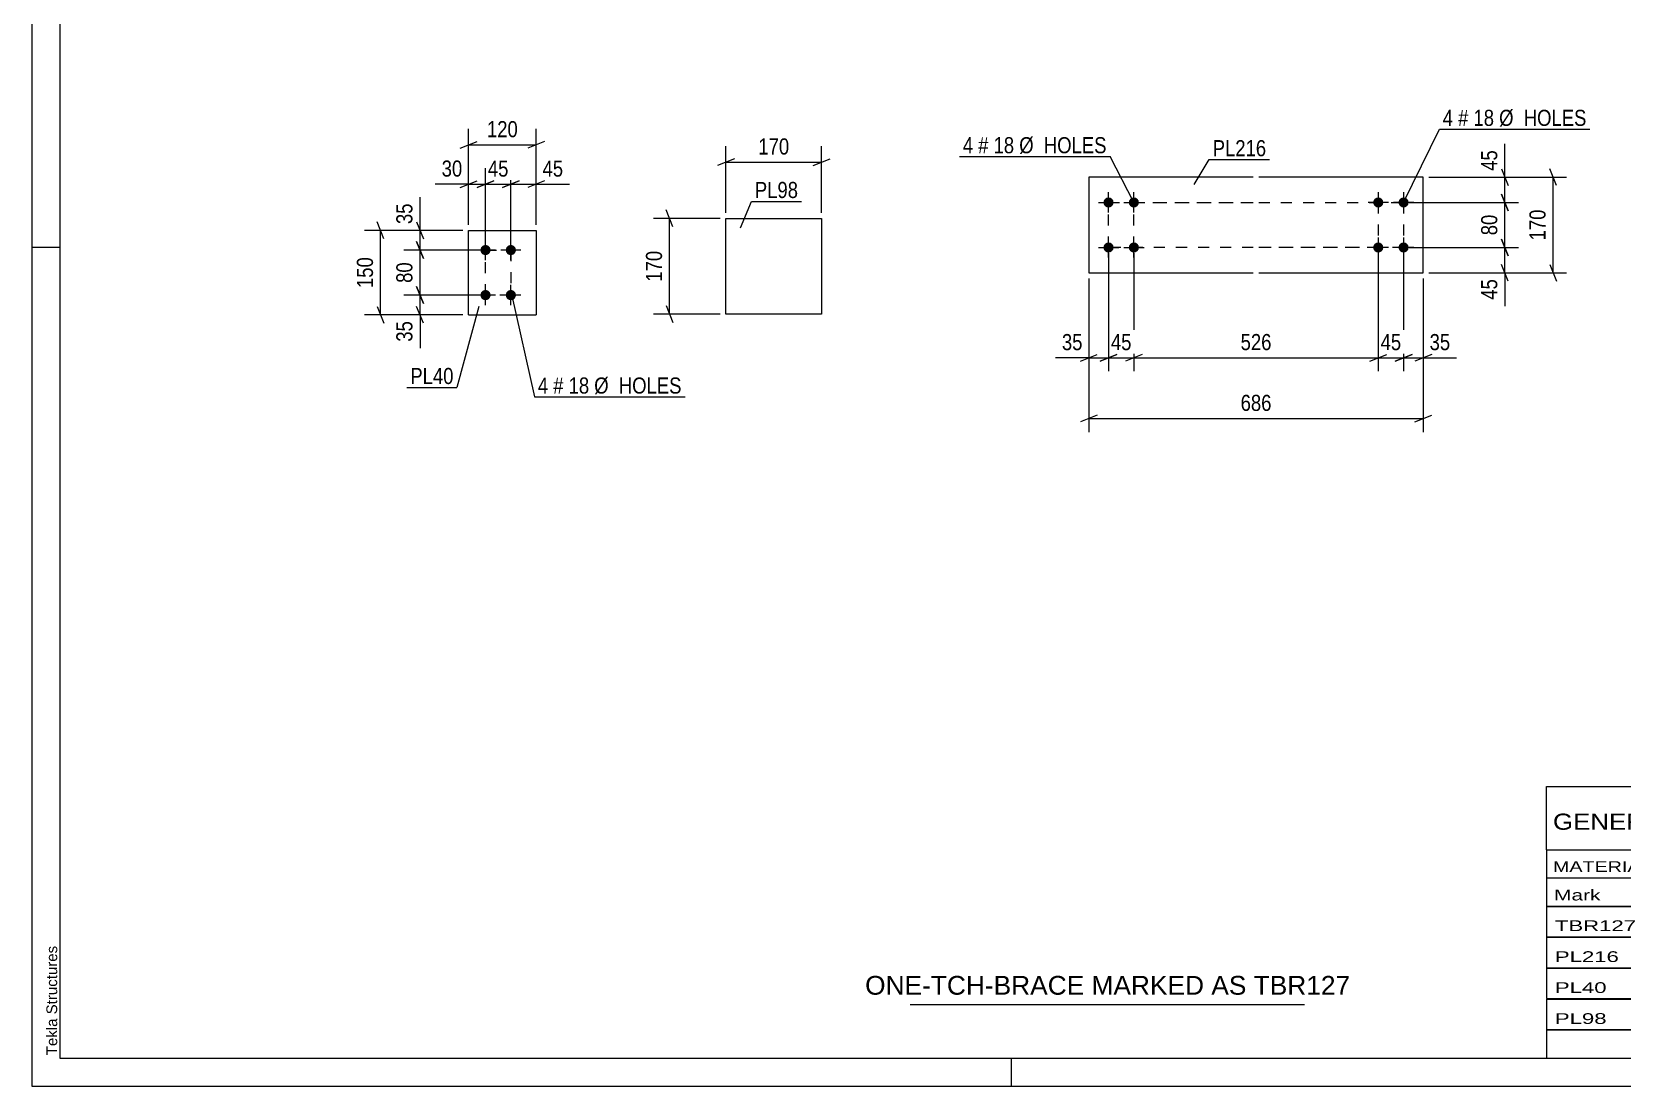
# Model space of a CAD drawing. Header units: millimetres. Extents: x 0 to 594, y 0 to 420.
# Drawn here: x 0 to 282.6, y 0 to 187.3 of the extents above; entities that cross this region are included whole.
import ezdxf

# ---------------------------------------------------------------- set-up
doc = ezdxf.new("R2010")
doc.units = ezdxf.units.MM
doc.linetypes.add('DXK_LINE_DOT2', pattern=[3.9198, 1.9599, -1.9599])
doc.styles.add('Arial', font='ARIAL.TTF', dxfattribs={"height": 0.2})
doc.styles.add('Arial Narrow', font='ARIALN.TTF', dxfattribs={"height": 0.2})

# ---------------------------------------------------------------- blocks, each defined once
blk = doc.blocks.new('Unknown-580871547-1129')
at = {"color": 5, "linetype": 'Continuous'}
for p, q in [((0, 420), (0, 0)), ((5, 415), (5, 5)), ((5, 149), (0, 149)), ((5, 5), (589, 5)), ((174, 0), (174, 5)), ((0, 0), (594, 0))]:
    blk.add_line(p, q, dxfattribs=at)
at = {"color": 174, "linetype": 'Continuous', "style": 'Arial'}
blk.add_text('Tekla Structures', height=1.9102, rotation=90, dxfattribs=at).set_placement((4.5, 5.5))
blk = doc.blocks.new('Part-580871547-2165 - 2159')
at = {"color": 2, "linetype": 'Continuous'}
for p, q in [((77.57, 137.05), (77.57, 152.05)), ((77.57, 152.05), (89.57, 152.05)), ((89.57, 152.05), (89.57, 137.05)), ((77.57, 137.05), (77.57, 137.05)), ((77.57, 137.05), (89.57, 137.05)), ((89.57, 137.05), (89.57, 137.05))]:
    blk.add_line(p, q, dxfattribs=at)
at = {"color": 7, "linetype": 'DXK_LINE_DOT2'}
for p, q in [((77.57, 152.05), (89.57, 152.05)), ((77.57, 137.05), (89.57, 137.05))]:
    blk.add_line(p, q, dxfattribs=at)
blk = doc.blocks.new('Bolt-580871547-2198 - 2159')
at = {"linetype": 'Continuous'}
for points in [[(80.57, 149.45), (80.76, 149.43), (80.94, 149.37), (81.1, 149.28), (81.24, 149.15), (81.35, 149), (81.43, 148.83), (81.47, 148.64), (81.47, 148.45), (81.43, 148.27), (81.35, 148.1), (81.24, 147.95), (81.1, 147.82), (80.94, 147.73), (80.76, 147.67), (80.57, 147.65), (80.38, 147.67), (80.21, 147.73), (80.04, 147.82), (79.9, 147.95), (79.79, 148.1), (79.72, 148.27), (79.68, 148.45), (79.68, 148.64), (79.72, 148.83), (79.79, 149), (79.9, 149.15), (80.04, 149.28), (80.21, 149.37), (80.38, 149.43)], [(85.07, 149.45), (85.26, 149.43), (85.44, 149.37), (85.6, 149.28), (85.74, 149.15), (85.85, 149), (85.93, 148.83), (85.97, 148.64), (85.97, 148.45), (85.93, 148.27), (85.85, 148.1), (85.74, 147.95), (85.6, 147.82), (85.44, 147.73), (85.26, 147.67), (85.07, 147.65), (84.88, 147.67), (84.71, 147.73), (84.54, 147.82), (84.4, 147.95), (84.29, 148.1), (84.22, 148.27), (84.18, 148.45), (84.18, 148.64), (84.22, 148.83), (84.29, 149), (84.4, 149.15), (84.54, 149.28), (84.71, 149.37), (84.88, 149.43)], [(80.57, 141.45), (80.76, 141.43), (80.94, 141.37), (81.1, 141.28), (81.24, 141.15), (81.35, 141), (81.43, 140.83), (81.47, 140.64), (81.47, 140.45), (81.43, 140.27), (81.35, 140.1), (81.24, 139.95), (81.1, 139.82), (80.94, 139.73), (80.76, 139.67), (80.57, 139.65), (80.38, 139.67), (80.21, 139.73), (80.04, 139.82), (79.9, 139.95), (79.79, 140.1), (79.72, 140.27), (79.68, 140.45), (79.68, 140.64), (79.72, 140.83), (79.79, 141), (79.9, 141.15), (80.04, 141.28), (80.21, 141.37), (80.38, 141.43)], [(85.07, 141.45), (85.26, 141.43), (85.44, 141.37), (85.6, 141.28), (85.74, 141.15), (85.85, 141), (85.93, 140.83), (85.97, 140.64), (85.97, 140.45), (85.93, 140.27), (85.85, 140.1), (85.74, 139.95), (85.6, 139.82), (85.44, 139.73), (85.26, 139.67), (85.07, 139.65), (84.88, 139.67), (84.71, 139.73), (84.54, 139.82), (84.4, 139.95), (84.29, 140.1), (84.22, 140.27), (84.18, 140.45), (84.18, 140.64), (84.22, 140.83), (84.29, 141), (84.4, 141.15), (84.54, 141.28), (84.71, 141.37), (84.88, 141.43)]]:
    blk.add_hatch(color=1, dxfattribs=at).paths.add_polyline_path(points)
at = {"color": 1, "linetype": 'Continuous'}
for p, q in [((80.57, 146.75), (80.57, 150.35)), ((85.07, 146.75), (85.07, 150.35)), ((82.37, 148.55), (78.77, 148.55)), ((86.87, 148.55), (83.27, 148.55)), ((80.57, 138.75), (80.57, 142.35)), ((85.07, 138.75), (85.07, 142.35)), ((82.37, 140.55), (78.77, 140.55)), ((86.87, 140.55), (83.27, 140.55))]:
    blk.add_line(p, q, dxfattribs=at)
blk = doc.blocks.new('Part-580871547-3523 - 3522')
at = {"color": 2, "linetype": 'Continuous'}
for p, q in [((216.92, 161.51), (187.72, 161.51)), ((187.72, 161.51), (187.72, 144.51)), ((247.12, 161.51), (217.92, 161.51)), ((247.12, 144.51), (247.12, 161.51)), ((187.72, 144.51), (216.92, 144.51)), ((217.92, 144.51), (247.12, 144.51))]:
    blk.add_line(p, q, dxfattribs=at)
blk = doc.blocks.new('Bolt-580871547-3524 - 3522')
at = {"linetype": 'Continuous'}
for points in [[(239.12, 156.11, -1), (239.12, 157.91, -1)], [(243.62, 156.11, -1), (243.62, 157.91, -1)], [(239.12, 148.11, -1), (239.12, 149.91, -1)], [(243.62, 148.11, -1), (243.62, 149.91, -1)]]:
    blk.add_hatch(color=1, dxfattribs=at).paths.add_polyline_path(points)
at = {"color": 1, "linetype": 'Continuous'}
for p, q in [((239.12, 158.81), (239.12, 155.21)), ((243.62, 158.81), (243.62, 155.21)), ((240.92, 157.01), (237.32, 157.01)), ((245.42, 157.01), (241.82, 157.01)), ((239.12, 150.81), (239.12, 147.21)), ((243.62, 150.81), (243.62, 147.21)), ((240.92, 149.01), (237.32, 149.01)), ((245.42, 149.01), (241.82, 149.01))]:
    blk.add_line(p, q, dxfattribs=at)
blk = doc.blocks.new('Bolt-580871547-3525 - 3522')
at = {"linetype": 'Continuous'}
for points in [[(191.22, 157.91, -1), (191.22, 156.11, -1)], [(195.72, 157.91, -1), (195.72, 156.11, -1)], [(191.22, 149.91, -1), (191.22, 148.11, -1)], [(195.72, 149.91, -1), (195.72, 148.11, -1)]]:
    blk.add_hatch(color=1, dxfattribs=at).paths.add_polyline_path(points)
at = {"color": 1, "linetype": 'Continuous'}
for p, q in [((191.22, 155.21), (191.22, 158.81)), ((195.72, 155.21), (195.72, 158.81)), ((189.42, 157.01), (193.02, 157.01)), ((193.92, 157.01), (197.52, 157.01)), ((191.22, 147.21), (191.22, 150.81)), ((195.72, 147.21), (195.72, 150.81)), ((189.42, 149.01), (193.02, 149.01)), ((193.92, 149.01), (197.52, 149.01))]:
    blk.add_line(p, q, dxfattribs=at)
blk = doc.blocks.new('Part-580871547-2402 - 2396')
at = {"color": 2, "linetype": 'Continuous'}
for p, q in [((123.27, 154.18), (140.27, 154.18)), ((123.27, 137.18), (123.27, 154.18)), ((140.27, 154.18), (140.27, 137.18)), ((140.27, 137.18), (123.27, 137.18))]:
    blk.add_line(p, q, dxfattribs=at)
blk = doc.blocks.new('Rectangle-580871547-2382 - 2159')
at = {"color": 1, "linetype": 'DXK_LINE_DOT2'}
blk.add_lwpolyline([(80.57, 148.55), (85.07, 148.55), (85.07, 140.55), (80.57, 140.55), (80.57, 148.55)], close=True, dxfattribs=at)
blk = doc.blocks.new('Rectangle-580871547-3701 - 3522')
at = {"color": 1, "linetype": 'DXK_LINE_DOT2'}
for p, q in [((191.22, 157.01), (216.92, 157.01)), ((191.22, 149.01), (191.22, 157.01)), ((217.92, 157.01), (243.62, 157.01)), ((243.62, 157.01), (243.62, 149.01)), ((216.92, 149.01), (191.22, 149.01)), ((243.62, 149.01), (217.92, 149.01))]:
    blk.add_line(p, q, dxfattribs=at)
blk = doc.blocks.new('Rectangle-580871547-3711 - 3522')
at = {"color": 1, "linetype": 'DXK_LINE_DOT2'}
for p, q in [((195.72, 157.01), (216.92, 157.01)), ((195.72, 149.01), (195.72, 157.01)), ((217.92, 157.01), (239.12, 157.01)), ((239.12, 157.01), (239.12, 149.01)), ((216.92, 149.01), (195.72, 149.01)), ((239.12, 149.01), (217.92, 149.01))]:
    blk.add_line(p, q, dxfattribs=at)
blk = doc.blocks.new('StraightDimension-580871547-2275 - 2159')
at = {"color": 7, "linetype": 'Continuous'}
for p, q in [((68.34, 153.55), (69.54, 150.55)), ((76.57, 152.05), (66.09, 152.05)), ((69.54, 147.05), (68.34, 150.05)), ((68.94, 148.55), (68.94, 152.05)), ((79.57, 148.55), (66.09, 148.55))]:
    blk.add_line(p, q, dxfattribs=at)
at = {"color": 0}
blk.add_wipeout([(68.19, 157.43), (63.99, 157.43), (63.99, 152.57), (68.19, 152.57)], dxfattribs=at)
at = {"color": 7, "linetype": 'Continuous'}
blk.add_line((68.94, 152.05), (68.94, 157.95), dxfattribs=at)
blk.add_line((68.94, 152.05), (68.94, 157.95), dxfattribs=at)
at = {"color": 3, "style": 'Arial Narrow'}
blk.add_text('35', height=2.863, rotation=90.0002, dxfattribs=at).set_placement((67.59, 153.17))
blk = doc.blocks.new('StraightDimension-580871547-2298 - 2159')
at = {"color": 7, "linetype": 'Continuous'}
for p, q in [((68.34, 142.05), (69.54, 139.05)), ((79.57, 140.55), (66.09, 140.55)), ((69.54, 135.55), (68.34, 138.55)), ((68.94, 137.05), (68.94, 140.55)), ((76.57, 137.05), (66.09, 137.05))]:
    blk.add_line(p, q, dxfattribs=at)
at = {"color": 0}
blk.add_wipeout([(68.19, 136.52), (63.99, 136.52), (63.99, 131.67), (68.19, 131.67)], dxfattribs=at)
at = {"color": 7, "linetype": 'Continuous'}
blk.add_line((68.94, 137.05), (68.94, 131.14), dxfattribs=at)
blk.add_line((68.94, 137.05), (68.94, 131.14), dxfattribs=at)
at = {"color": 3, "style": 'Arial Narrow'}
blk.add_text('35', height=2.863, rotation=90.0002, dxfattribs=at).set_placement((67.59, 132.27))
blk = doc.blocks.new('StraightDimension-580871547-2329 - 2159')
at = {"color": 7, "linetype": 'Continuous'}
for p, q in [((85.07, 149.55), (85.07, 163.1)), ((89.57, 153.05), (89.57, 163.1)), ((83.57, 159.65), (86.57, 160.85)), ((85.07, 160.25), (89.57, 160.25)), ((91.07, 160.85), (88.07, 159.65))]:
    blk.add_line(p, q, dxfattribs=at)
at = {"color": 0}
blk.add_wipeout([(94.95, 161), (94.95, 165.2), (90.1, 165.2), (90.1, 161)], dxfattribs=at)
at = {"color": 7, "linetype": 'Continuous'}
blk.add_line((89.57, 160.25), (95.48, 160.25), dxfattribs=at)
blk.add_line((89.57, 160.25), (95.48, 160.25), dxfattribs=at)
at = {"color": 3, "style": 'Arial Narrow'}
blk.add_text('45', height=2.863, dxfattribs=at).set_placement((90.7, 161.6))
blk = doc.blocks.new('StraightDimension-580871547-2288 - 2159')
at = {"color": 7, "linetype": 'Continuous'}
for p, q in [((68.34, 150.05), (69.54, 147.05)), ((79.57, 148.55), (66.09, 148.55)), ((68.94, 140.55), (68.94, 148.55)), ((69.54, 139.05), (68.34, 142.05)), ((79.57, 140.55), (66.09, 140.55))]:
    blk.add_line(p, q, dxfattribs=at)
at = {"color": 0}
blk.add_wipeout([(68.19, 146.98), (63.99, 146.98), (63.99, 142.12), (68.19, 142.12)], dxfattribs=at)
at = {"color": 3, "style": 'Arial Narrow'}
blk.add_text('80', height=2.863, rotation=90.0002, dxfattribs=at).set_placement((67.59, 142.72))
blk = doc.blocks.new('StraightDimension-580871547-2312 - 2159')
at = {"color": 7, "linetype": 'Continuous'}
for p, q in [((62.54, 150.55), (61.34, 153.55)), ((76.57, 152.05), (59.09, 152.05)), ((61.94, 137.05), (61.94, 152.05)), ((61.34, 138.55), (62.54, 135.55)), ((76.57, 137.05), (59.09, 137.05))]:
    blk.add_line(p, q, dxfattribs=at)
at = {"color": 0}
blk.add_wipeout([(61.19, 147.89), (56.99, 147.89), (56.99, 141.21), (61.19, 141.21)], dxfattribs=at)
at = {"color": 3, "style": 'Arial Narrow'}
blk.add_text('150', height=2.863, rotation=90.0002, dxfattribs=at).set_placement((60.59, 141.81))
blk = doc.blocks.new('StraightDimension-580871547-2342 - 2159')
at = {"color": 7, "linetype": 'Continuous'}
for p, q in [((80.57, 149.55), (80.57, 163.1)), ((85.07, 149.55), (85.07, 163.1)), ((79.07, 159.65), (82.07, 160.85)), ((80.57, 160.25), (85.07, 160.25)), ((86.57, 160.85), (83.57, 159.65))]:
    blk.add_line(p, q, dxfattribs=at)
at = {"color": 0}
blk.add_wipeout([(85.25, 161), (85.25, 165.2), (80.39, 165.2), (80.39, 161)], dxfattribs=at)
at = {"color": 3, "style": 'Arial Narrow'}
blk.add_text('45', height=2.863, dxfattribs=at).set_placement((80.99, 161.6))
blk = doc.blocks.new('StraightDimension-580871547-2352 - 2159')
at = {"color": 7, "linetype": 'Continuous'}
for p, q in [((77.57, 153.05), (77.57, 163.1)), ((80.57, 149.55), (80.57, 163.1)), ((76.07, 159.65), (79.07, 160.85)), ((77.57, 160.25), (80.57, 160.25)), ((82.07, 160.85), (79.07, 159.65))]:
    blk.add_line(p, q, dxfattribs=at)
at = {"color": 0}
blk.add_wipeout([(77.05, 161), (77.05, 165.2), (72.19, 165.2), (72.19, 161)], dxfattribs=at)
at = {"color": 7, "linetype": 'Continuous'}
blk.add_line((77.57, 160.25), (71.66, 160.25), dxfattribs=at)
blk.add_line((77.57, 160.25), (71.66, 160.25), dxfattribs=at)
at = {"color": 3, "style": 'Arial Narrow'}
blk.add_text('30', height=2.863, dxfattribs=at).set_placement((72.79, 161.6))
blk = doc.blocks.new('StraightDimension-580871547-2366 - 2159')
at = {"color": 7, "linetype": 'Continuous'}
for p, q in [((77.57, 153.05), (77.57, 170.1)), ((89.57, 153.05), (89.57, 170.1)), ((76.07, 166.65), (79.07, 167.85)), ((77.57, 167.25), (89.57, 167.25)), ((91.07, 167.85), (88.07, 166.65))]:
    blk.add_line(p, q, dxfattribs=at)
at = {"color": 0}
blk.add_wipeout([(86.91, 168), (86.91, 172.2), (80.23, 172.2), (80.23, 168)], dxfattribs=at)
at = {"color": 3, "style": 'Arial Narrow'}
blk.add_text('120', height=2.863, dxfattribs=at).set_placement((80.83, 168.6))
blk = doc.blocks.new('StraightDimension-580871547-3530 - 3522')
at = {"color": 7, "linetype": 'Continuous'}
for p, q in [((243.62, 148.01), (243.62, 127.02)), ((247.12, 143.51), (247.12, 127.02)), ((242.12, 128.82), (245.12, 130.02)), ((248.62, 130.02), (245.62, 128.82)), ((243.62, 129.42), (247.12, 129.42))]:
    blk.add_line(p, q, dxfattribs=at)
at = {"color": 0}
blk.add_wipeout([(252.5, 130.17), (252.5, 134.37), (247.64, 134.37), (247.64, 130.17)], dxfattribs=at)
at = {"color": 7, "linetype": 'Continuous'}
blk.add_line((247.12, 129.42), (253.03, 129.42), dxfattribs=at)
blk.add_line((247.12, 129.42), (253.03, 129.42), dxfattribs=at)
at = {"color": 3, "style": 'Arial Narrow'}
blk.add_text('35', height=2.863, dxfattribs=at).set_placement((248.24, 130.77))
blk = doc.blocks.new('StraightDimension-580871547-3531 - 3522')
at = {"color": 7, "linetype": 'Continuous'}
for p, q in [((239.12, 148.01), (239.12, 127.02)), ((243.62, 148.01), (243.62, 127.02)), ((237.62, 128.82), (240.62, 130.02)), ((245.12, 130.02), (242.12, 128.82)), ((239.12, 129.42), (243.62, 129.42))]:
    blk.add_line(p, q, dxfattribs=at)
at = {"color": 0}
blk.add_wipeout([(243.8, 130.17), (243.8, 134.37), (238.94, 134.37), (238.94, 130.17)], dxfattribs=at)
at = {"color": 3, "style": 'Arial Narrow'}
blk.add_text('45', height=2.863, dxfattribs=at).set_placement((239.54, 130.77))
blk = doc.blocks.new('StraightDimension-580871547-3532 - 3522')
at = {"color": 7, "linetype": 'Continuous'}
for p, q in [((195.72, 148.01), (195.72, 127.02)), ((239.12, 148.01), (239.12, 127.02)), ((197.22, 130.02), (194.22, 128.82)), ((237.62, 128.82), (240.62, 130.02)), ((195.72, 129.42), (239.12, 129.42))]:
    blk.add_line(p, q, dxfattribs=at)
at = {"color": 0}
blk.add_wipeout([(220.76, 130.17), (220.76, 134.37), (214.08, 134.37), (214.08, 130.17)], dxfattribs=at)
at = {"color": 3, "style": 'Arial Narrow'}
blk.add_text('526', height=2.863, dxfattribs=at).set_placement((214.68, 130.77))
blk = doc.blocks.new('StraightDimension-580871547-3533 - 3522')
at = {"color": 7, "linetype": 'Continuous'}
for p, q in [((191.22, 148.01), (191.22, 127.02)), ((195.72, 148.01), (195.72, 127.02)), ((189.72, 128.82), (192.72, 130.02)), ((197.22, 130.02), (194.22, 128.82)), ((191.22, 129.42), (195.72, 129.42))]:
    blk.add_line(p, q, dxfattribs=at)
at = {"color": 0}
blk.add_wipeout([(195.9, 130.17), (195.9, 134.37), (191.04, 134.37), (191.04, 130.17)], dxfattribs=at)
at = {"color": 3, "style": 'Arial Narrow'}
blk.add_text('45', height=2.863, dxfattribs=at).set_placement((191.64, 130.77))
blk = doc.blocks.new('StraightDimension-580871547-3534 - 3522')
at = {"color": 7, "linetype": 'Continuous'}
for p, q in [((191.22, 148.01), (191.22, 127.02)), ((187.72, 143.51), (187.72, 127.02)), ((186.22, 128.82), (189.22, 130.02)), ((192.72, 130.02), (189.72, 128.82)), ((187.72, 129.42), (191.22, 129.42))]:
    blk.add_line(p, q, dxfattribs=at)
at = {"color": 0}
blk.add_wipeout([(187.19, 130.17), (187.19, 134.37), (182.34, 134.37), (182.34, 130.17)], dxfattribs=at)
at = {"color": 7, "linetype": 'Continuous'}
blk.add_line((187.72, 129.42), (181.81, 129.42), dxfattribs=at)
blk.add_line((187.72, 129.42), (181.81, 129.42), dxfattribs=at)
at = {"color": 3, "style": 'Arial Narrow'}
blk.add_text('35', height=2.863, dxfattribs=at).set_placement((182.94, 130.77))
blk = doc.blocks.new('StraightDimension-580871547-3550 - 3522')
at = {"color": 7, "linetype": 'Continuous'}
for p, q in [((187.72, 143.51), (187.72, 116.22)), ((247.12, 143.51), (247.12, 116.22)), ((189.22, 119.22), (186.22, 118.02)), ((245.62, 118.02), (248.62, 119.22)), ((187.72, 118.62), (247.12, 118.62))]:
    blk.add_line(p, q, dxfattribs=at)
at = {"color": 0}
blk.add_wipeout([(220.76, 119.37), (220.76, 123.57), (214.08, 123.57), (214.08, 119.37)], dxfattribs=at)
at = {"color": 3, "style": 'Arial Narrow'}
blk.add_text('686', height=2.863, dxfattribs=at).set_placement((214.68, 119.97))
blk = doc.blocks.new('StraightDimension-580871547-3570 - 3522')
at = {"color": 7, "linetype": 'Continuous'}
for p, q in [((248.12, 161.51), (272.58, 161.51)), ((270.78, 160.01), (269.58, 163.01)), ((270.18, 144.51), (270.18, 161.51)), ((248.12, 144.51), (272.58, 144.51)), ((269.58, 146.01), (270.78, 143.01))]:
    blk.add_line(p, q, dxfattribs=at)
at = {"color": 0}
blk.add_wipeout([(269.43, 156.35), (265.23, 156.35), (265.23, 149.67), (269.43, 149.67)], dxfattribs=at)
at = {"color": 3, "style": 'Arial Narrow'}
blk.add_text('170', height=2.863, rotation=90.0002, dxfattribs=at).set_placement((268.83, 150.27))
blk = doc.blocks.new('StraightDimension-580871547-3679 - 3522')
at = {"color": 7, "linetype": 'Continuous'}
for p, q in [((248.12, 161.51), (264.01, 161.51)), ((261.01, 163.01), (262.21, 160.01)), ((261.61, 157.01), (261.61, 161.51)), ((262.21, 155.51), (261.01, 158.51)), ((244.62, 157.01), (264.01, 157.01))]:
    blk.add_line(p, q, dxfattribs=at)
at = {"color": 0}
blk.add_wipeout([(260.86, 166.89), (256.66, 166.89), (256.66, 162.03), (260.86, 162.03)], dxfattribs=at)
at = {"color": 7, "linetype": 'Continuous'}
blk.add_line((261.61, 161.51), (261.61, 167.41), dxfattribs=at)
blk.add_line((261.61, 161.51), (261.61, 167.41), dxfattribs=at)
at = {"color": 3, "style": 'Arial Narrow'}
blk.add_text('45', height=2.863, rotation=90.0002, dxfattribs=at).set_placement((260.26, 162.63))
blk = doc.blocks.new('StraightDimension-580871547-3680 - 3522')
at = {"color": 7, "linetype": 'Continuous'}
for p, q in [((261.01, 158.51), (262.21, 155.51)), ((244.62, 157.01), (264.01, 157.01)), ((261.61, 149.01), (261.61, 157.01)), ((262.21, 147.51), (261.01, 150.51)), ((244.62, 149.01), (264.01, 149.01))]:
    blk.add_line(p, q, dxfattribs=at)
at = {"color": 0}
blk.add_wipeout([(260.86, 155.44), (256.66, 155.44), (256.66, 150.58), (260.86, 150.58)], dxfattribs=at)
at = {"color": 3, "style": 'Arial Narrow'}
blk.add_text('80', height=2.863, rotation=90.0002, dxfattribs=at).set_placement((260.26, 151.18))
blk = doc.blocks.new('StraightDimension-580871547-3681 - 3522')
at = {"color": 7, "linetype": 'Continuous'}
for p, q in [((261.01, 150.51), (262.21, 147.51)), ((244.62, 149.01), (264.01, 149.01)), ((261.61, 144.51), (261.61, 149.01)), ((248.12, 144.51), (264.01, 144.51)), ((262.21, 143.01), (261.01, 146.01))]:
    blk.add_line(p, q, dxfattribs=at)
at = {"color": 0}
blk.add_wipeout([(260.86, 143.98), (256.66, 143.98), (256.66, 139.13), (260.86, 139.13)], dxfattribs=at)
at = {"color": 7, "linetype": 'Continuous'}
blk.add_line((261.61, 144.51), (261.61, 138.6), dxfattribs=at)
blk.add_line((261.61, 144.51), (261.61, 138.6), dxfattribs=at)
at = {"color": 3, "style": 'Arial Narrow'}
blk.add_text('45', height=2.863, rotation=90.0002, dxfattribs=at).set_placement((260.26, 139.73))
blk = doc.blocks.new('StraightDimension-580871547-2404 - 2396')
at = {"color": 7, "linetype": 'Continuous'}
for p, q in [((123.27, 155.18), (123.27, 167.03)), ((140.27, 155.18), (140.27, 167.03)), ((124.77, 164.78), (121.77, 163.58)), ((123.27, 164.18), (140.27, 164.18)), ((138.77, 163.58), (141.77, 164.78))]:
    blk.add_line(p, q, dxfattribs=at)
at = {"color": 0}
blk.add_wipeout([(135.11, 164.93), (135.11, 169.13), (128.43, 169.13), (128.43, 164.93)], dxfattribs=at)
at = {"color": 3, "style": 'Arial Narrow'}
blk.add_text('170', height=2.863, dxfattribs=at).set_placement((129.03, 165.53))
blk = doc.blocks.new('StraightDimension-580871547-2415 - 2396')
at = {"color": 7, "linetype": 'Continuous'}
for p, q in [((113.87, 152.68), (112.67, 155.68)), ((122.27, 154.18), (110.42, 154.18)), ((113.27, 137.18), (113.27, 154.18)), ((112.67, 138.68), (113.87, 135.68)), ((122.27, 137.18), (110.42, 137.18))]:
    blk.add_line(p, q, dxfattribs=at)
at = {"color": 0}
blk.add_wipeout([(112.52, 149.02), (108.32, 149.02), (108.32, 142.34), (112.52, 142.34)], dxfattribs=at)
at = {"color": 3, "style": 'Arial Narrow'}
blk.add_text('170', height=2.863, rotation=90.0002, dxfattribs=at).set_placement((111.92, 142.94))
blk = doc.blocks.new('Unknown-580871547-4404')
at = {"color": 7, "linetype": 'Continuous'}
for p, q in [((269, 53.25), (429, 53.25)), ((269, 42), (269, 53.25)), ((429, 53.25), (429, 42)), ((269, 42), (429, 42)), ((269, 42), (269, 37)), ((429, 42), (429, 37)), ((269, 37), (429, 37)), ((269, 37), (269, 32)), ((293, 37), (293, 32)), ((328.5, 37), (328.5, 32)), ((354.5, 37), (354.5, 32)), ((367.5, 37), (367.5, 32)), ((385, 37), (385, 32)), ((407, 37), (407, 32)), ((429, 37), (429, 32)), ((269, 32), (429, 32)), ((269, 31.95), (269, 26.55)), ((269, 31.95), (429, 31.95)), ((293, 32), (293, 26.5)), ((328.5, 32), (328.5, 26.5)), ((354.5, 32), (354.5, 26.5)), ((367.5, 32), (367.5, 26.5)), ((385, 32), (385, 26.5)), ((407, 32), (407, 26.5)), ((429, 31.95), (429, 26.55)), ((269, 26.55), (429, 26.55)), ((269, 26.45), (269, 21.05)), ((269, 26.45), (429, 26.45)), ((293, 26.5), (293, 21)), ((328.5, 26.5), (328.5, 21)), ((354.5, 26.5), (354.5, 21)), ((367.5, 26.5), (367.5, 21)), ((385, 26.5), (385, 21)), ((407, 26.5), (407, 21)), ((429, 26.45), (429, 21.05)), ((269, 21.05), (429, 21.05)), ((269, 20.95), (269, 15.55)), ((269, 20.95), (429, 20.95)), ((293, 21), (293, 15.5)), ((328.5, 21), (328.5, 15.5)), ((354.5, 21), (354.5, 15.5)), ((367.5, 21), (367.5, 15.5)), ((385, 21), (385, 15.5)), ((407, 21), (407, 15.5)), ((429, 20.95), (429, 15.55)), ((269, 15.55), (429, 15.55)), ((269, 15.45), (269, 10.05)), ((269, 15.45), (429, 15.45)), ((293, 15.5), (293, 10)), ((328.5, 15.5), (328.5, 10)), ((354.5, 15.5), (354.5, 10)), ((367.5, 15.5), (367.5, 10)), ((385, 15.5), (385, 10)), ((407, 15.5), (407, 10)), ((429, 15.45), (429, 10.05)), ((269, 10.05), (429, 10.05)), ((269, 10), (429, 10)), ((269, 10), (269, 5)), ((385, 10), (385, 5)), ((407, 10), (407, 5)), ((429, 10), (429, 5)), ((269, 5), (429, 5))]:
    blk.add_line(p, q, dxfattribs=at)
at = {"color": 7, "style": 'Arial Narrow'}
for s, height, width, p in [('GENERAL NOTES & WELD DETAILS :', 2.8633, 1.4, (270.15, 45.56)), ('REFER TYP DRAWING TYP-01', 1.9089, 1.6, (353.7, 45.66)), ("MATERIAL LIST FOR ASSEMBLY MK'D", 1.9089, 1.6, (270.15, 38.06)), ('TBR127', 1.909, 1.794707, (361.59, 37.97)), ('1', 1.91, 1.794707, (391.08, 38.06)), ('No. Required', 1.9089, 1.6, (400.41, 38.06)), ('Mark', 1.909, 1.7, (270.34, 33)), ('Profile', 1.909, 1.7, (303.41, 33)), ('Material', 1.909, 1.7, (333.54, 33.06)), ('No.', 1.909, 1.7, (358.5, 33.06)), ('Length', 1.909, 1.7, (369, 33.06)), ('Area', 1.909, 1.7, (391.5, 33.06)), ('Weight', 1.909, 1.7, (411, 33.06))]:
    blk.add_text(s, height=height, dxfattribs=dict(at, width=width)).set_placement(p)
at = {"color": 7, "linetype": 'Continuous', "style": 'Arial Narrow'}
for s, height, width, p in [('TBR127', 1.909, 1.794707, (270.5, 27.56)), ('SHS150*6', 1.909, 1.794707, (295, 27.56)), ('E350', 1.909, 1.794707, (334.74, 27.56)), ('1', 1.91, 1.794707, (358.86, 27.56)), ('5229', 1.909, 1.794707, (371.58, 27.56)), ('3.1', 1.909, 1.794707, (395.32, 27.56)), ('141.5', 1.909, 1.794707, (411.96, 27.56)), ('PL216', 1.909, 1.794707, (270.5, 22.06)), ('PL12*170', 1.909, 1.794707, (295, 22.06)), ('E350', 1.909, 1.794707, (334.74, 22.06)), ('1', 1.91, 1.794707, (358.86, 22.06)), ('686', 1.909, 1.794707, (373.77, 22.06)), ('0.3', 1.909, 1.794707, (395.32, 22.06)), ('11.0', 1.909, 1.794707, (414.14, 22.06)), ('PL40', 1.909, 1.794707, (270.5, 16.56)), ('PL10*120', 1.909, 1.794707, (295, 16.56)), ('E350', 1.909, 1.794707, (334.74, 16.56)), ('4', 1.91, 1.794707, (358.86, 16.56)), ('150', 1.909, 1.794707, (373.77, 16.56)), ('0.0', 1.909, 1.794707, (395.32, 16.56)), ('5.7', 1.909, 1.794707, (416.33, 16.56)), ('PL98', 1.909, 1.794707, (270.5, 11.06)), ('PL10*170', 1.909, 1.794707, (295, 11.06)), ('E350', 1.909, 1.794707, (334.74, 11.06)), ('2', 1.91, 1.794707, (358.86, 11.06)), ('170', 1.909, 1.794707, (373.77, 11.06)), ('0.1', 1.909, 1.794707, (395.32, 11.06)), ('4.5', 1.909, 1.794707, (416.33, 11.06)), ('Total', 1.909, 1.7, (371.33, 6.5)), ('3.7', 1.909, 1.794707, (394.83, 6.5)), ('162.7', 1.909, 1.794707, (411.96, 6.5))]:
    blk.add_text(s, height=height, dxfattribs=dict(at, width=width)).set_placement(p)
blk = doc.blocks.new('Unknown-580871547-4405')
at = {"color": 7, "linetype": 'Continuous'}
blk.add_line((156, 14.5), (226, 14.5), dxfattribs=at)
at = {"color": 7, "style": 'Arial'}
blk.add_text('ONE-TCH-BRACE MARKED AS TBR127', height=3.3428, dxfattribs=at).set_placement((147.99, 16.25))
blk = doc.blocks.new('Mark-580871547-2161 - 2159')
at = {"color": 0}
blk.add_wipeout([(74.89, 124.75), (74.89, 127.75), (67.22, 127.75), (67.22, 124.75)], dxfattribs=at)
blk.add_wipeout([(74.89, 124.75), (74.89, 127.75), (67.22, 127.75), (67.22, 124.75)], dxfattribs=at)
at = {"color": 30, "linetype": 'Continuous'}
for p in [(79.41, 138.55), (66.62, 124.15)]:
    blk.add_line(p, (75.49, 124.15), dxfattribs=at)
at = {"color": 3, "style": 'Arial Narrow'}
blk.add_text('PL40', height=2.863, dxfattribs=at).set_placement((67.22, 124.75))
blk = doc.blocks.new('Mark-580871547-2194 - 2159')
at = {"color": 0}
blk.add_wipeout([(91.7, 123.05), (91.7, 126.05), (89.87, 126.05), (89.87, 123.05)], dxfattribs=at)
blk.add_wipeout([(91.7, 123.05), (91.7, 126.05), (89.87, 126.05), (89.87, 123.05)], dxfattribs=at)
at = {"color": 7, "linetype": 'Continuous'}
blk.add_line((85.19, 140.7), (89.27, 122.45), dxfattribs=at)
at = {"color": 0}
blk.add_wipeout([(94.43, 123.05), (94.43, 126.05), (92.6, 126.05), (92.6, 123.05)], dxfattribs=at)
blk.add_wipeout([(94.43, 123.05), (94.43, 126.05), (92.6, 126.05), (92.6, 123.05)], dxfattribs=at)
at = {"color": 3, "style": 'Arial Narrow'}
blk.add_text('4', height=2.86, dxfattribs=at).set_placement((89.87, 123.05))
at = {"color": 0}
blk.add_wipeout([(98.98, 123.05), (98.98, 126.05), (95.33, 126.05), (95.33, 123.05)], dxfattribs=at)
blk.add_wipeout([(98.98, 123.05), (98.98, 126.05), (95.33, 126.05), (95.33, 123.05)], dxfattribs=at)
at = {"color": 3, "style": 'Arial Narrow'}
blk.add_text('#', height=2.86, dxfattribs=at).set_placement((92.6, 123.05))
at = {"color": 0}
blk.add_wipeout([(115.41, 123.05), (115.41, 126.05), (99.88, 126.05), (99.88, 123.05)], dxfattribs=at)
blk.add_wipeout([(115.41, 123.05), (115.41, 126.05), (99.88, 126.05), (99.88, 123.05)], dxfattribs=at)
at = {"color": 7, "linetype": 'Continuous'}
blk.add_line((89.27, 122.45), (116.01, 122.45), dxfattribs=at)
at = {"color": 3, "style": 'Arial Narrow'}
for s, p in [('18', (95.33, 123.05)), ('Ø  HOLES', (99.88, 123.05))]:
    blk.add_text(s, height=2.863, dxfattribs=at).set_placement(p)
blk = doc.blocks.new('Mark-580871547-3573 - 3522')
at = {"color": 0}
blk.add_wipeout([(219.22, 165.22), (219.22, 168.22), (209.72, 168.22), (209.72, 165.22)], dxfattribs=at)
blk.add_wipeout([(219.22, 165.22), (219.22, 168.22), (209.72, 168.22), (209.72, 165.22)], dxfattribs=at)
at = {"color": 30, "linetype": 'Continuous'}
for p, q in [((206.43, 160.2), (209.12, 164.62)), ((209.12, 164.62), (219.82, 164.62))]:
    blk.add_line(p, q, dxfattribs=at)
at = {"color": 3, "style": 'Arial Narrow'}
blk.add_text('PL216', height=2.863, dxfattribs=at).set_placement((209.72, 165.22))
blk = doc.blocks.new('Mark-580871547-3576 - 3522')
at = {"color": 0}
blk.add_wipeout([(252.4, 170.61), (252.4, 173.61), (250.57, 173.61), (250.57, 170.61)], dxfattribs=at)
blk.add_wipeout([(252.4, 170.61), (252.4, 173.61), (250.57, 173.61), (250.57, 170.61)], dxfattribs=at)
at = {"color": 7, "linetype": 'Continuous'}
blk.add_line((243.62, 157.01), (249.97, 170.01), dxfattribs=at)
at = {"color": 0}
blk.add_wipeout([(255.13, 170.61), (255.13, 173.61), (253.3, 173.61), (253.3, 170.61)], dxfattribs=at)
blk.add_wipeout([(255.13, 170.61), (255.13, 173.61), (253.3, 173.61), (253.3, 170.61)], dxfattribs=at)
at = {"color": 3, "style": 'Arial Narrow'}
blk.add_text('4', height=2.86, dxfattribs=at).set_placement((250.57, 170.61))
at = {"color": 0}
blk.add_wipeout([(259.69, 170.61), (259.69, 173.61), (256.03, 173.61), (256.03, 170.61)], dxfattribs=at)
blk.add_wipeout([(259.69, 170.61), (259.69, 173.61), (256.03, 173.61), (256.03, 170.61)], dxfattribs=at)
at = {"color": 3, "style": 'Arial Narrow'}
blk.add_text('#', height=2.86, dxfattribs=at).set_placement((253.3, 170.61))
at = {"color": 0}
blk.add_wipeout([(276.11, 170.61), (276.11, 173.61), (260.59, 173.61), (260.59, 170.61)], dxfattribs=at)
blk.add_wipeout([(276.11, 170.61), (276.11, 173.61), (260.59, 173.61), (260.59, 170.61)], dxfattribs=at)
at = {"color": 7, "linetype": 'Continuous'}
blk.add_line((249.97, 170.01), (276.71, 170.01), dxfattribs=at)
at = {"color": 3, "style": 'Arial Narrow'}
for s, p in [('18', (256.03, 170.61)), ('Ø  HOLES', (260.59, 170.61))]:
    blk.add_text(s, height=2.863, dxfattribs=at).set_placement(p)
blk = doc.blocks.new('Mark-580871547-3577 - 3522')
at = {"color": 0}
blk.add_wipeout([(167.17, 165.75), (167.17, 168.75), (165.35, 168.75), (165.35, 165.75)], dxfattribs=at)
blk.add_wipeout([(167.17, 165.75), (167.17, 168.75), (165.35, 168.75), (165.35, 165.75)], dxfattribs=at)
blk.add_wipeout([(169.9, 165.75), (169.9, 168.75), (168.07, 168.75), (168.07, 165.75)], dxfattribs=at)
blk.add_wipeout([(169.9, 165.75), (169.9, 168.75), (168.07, 168.75), (168.07, 165.75)], dxfattribs=at)
at = {"color": 3, "style": 'Arial Narrow'}
blk.add_text('4', height=2.86, dxfattribs=at).set_placement((165.35, 165.75))
at = {"color": 0}
blk.add_wipeout([(174.46, 165.75), (174.46, 168.75), (170.8, 168.75), (170.8, 165.75)], dxfattribs=at)
blk.add_wipeout([(174.46, 165.75), (174.46, 168.75), (170.8, 168.75), (170.8, 165.75)], dxfattribs=at)
at = {"color": 3, "style": 'Arial Narrow'}
blk.add_text('#', height=2.86, dxfattribs=at).set_placement((168.07, 165.75))
at = {"color": 0}
blk.add_wipeout([(190.89, 165.75), (190.89, 168.75), (175.36, 168.75), (175.36, 165.75)], dxfattribs=at)
blk.add_wipeout([(190.89, 165.75), (190.89, 168.75), (175.36, 168.75), (175.36, 165.75)], dxfattribs=at)
at = {"color": 7, "linetype": 'Continuous'}
for p in [(164.75, 165.15), (195.72, 157.01)]:
    blk.add_line(p, (191.49, 165.15), dxfattribs=at)
at = {"color": 3, "style": 'Arial Narrow'}
for s, p in [('18', (170.8, 165.75)), ('Ø  HOLES', (175.36, 165.75))]:
    blk.add_text(s, height=2.863, dxfattribs=at).set_placement(p)
blk = doc.blocks.new('Mark-580871547-2398 - 2396')
at = {"color": 0}
blk.add_wipeout([(136.08, 157.8), (136.08, 160.8), (128.41, 160.8), (128.41, 157.8)], dxfattribs=at)
blk.add_wipeout([(136.08, 157.8), (136.08, 160.8), (128.41, 160.8), (128.41, 157.8)], dxfattribs=at)
at = {"color": 30, "linetype": 'Continuous'}
for p, q in [((125.85, 152.52), (127.81, 157.2)), ((127.81, 157.2), (136.68, 157.2))]:
    blk.add_line(p, q, dxfattribs=at)
at = {"color": 3, "style": 'Arial Narrow'}
blk.add_text('PL98', height=2.863, dxfattribs=at).set_placement((128.41, 157.8))

msp = doc.modelspace()

# ---------------------------------------------------------------- block references
for name in ['Unknown-580871547-1129', 'Part-580871547-3523 - 3522', 'Bolt-580871547-3525 - 3522', 'Bolt-580871547-3524 - 3522', 'Rectangle-580871547-3701 - 3522', 'Rectangle-580871547-3711 - 3522', 'Part-580871547-2402 - 2396', 'Part-580871547-2165 - 2159', 'Bolt-580871547-2198 - 2159', 'Rectangle-580871547-2382 - 2159', 'Unknown-580871547-4404', 'Unknown-580871547-4405']:
    msp.add_blockref(name, (0, 0))

# ---------------------------------------------------------------- next in the draw order: block references
for name in ['StraightDimension-580871547-2404 - 2396', 'Mark-580871547-3577 - 3522', 'Mark-580871547-3573 - 3522', 'StraightDimension-580871547-2329 - 2159', 'StraightDimension-580871547-2275 - 2159', 'StraightDimension-580871547-3530 - 3522', 'StraightDimension-580871547-2298 - 2159']:
    msp.add_blockref(name, (0, 0))

# ---------------------------------------------------------------- next in the draw order: block references
for name in ['Mark-580871547-2398 - 2396', 'StraightDimension-580871547-2415 - 2396', 'StraightDimension-580871547-2288 - 2159', 'StraightDimension-580871547-3531 - 3522']:
    msp.add_blockref(name, (0, 0))

# ---------------------------------------------------------------- next in the draw order: block references
for name in ['StraightDimension-580871547-2342 - 2159', 'StraightDimension-580871547-2312 - 2159', 'StraightDimension-580871547-3532 - 3522', 'Mark-580871547-2194 - 2159']:
    msp.add_blockref(name, (0, 0))

# ---------------------------------------------------------------- next in the draw order: block references
for name in ['StraightDimension-580871547-2352 - 2159', 'StraightDimension-580871547-3533 - 3522', 'Mark-580871547-2161 - 2159']:
    msp.add_blockref(name, (0, 0))

# ---------------------------------------------------------------- next in the draw order: block references
for name in ['StraightDimension-580871547-2366 - 2159', 'StraightDimension-580871547-3534 - 3522']:
    msp.add_blockref(name, (0, 0))

# ---------------------------------------------------------------- next in the draw order: block references
msp.add_blockref('StraightDimension-580871547-3550 - 3522', (0, 0))

# ---------------------------------------------------------------- next in the draw order: block references
msp.add_blockref('StraightDimension-580871547-3570 - 3522', (0, 0))

# ---------------------------------------------------------------- next in the draw order: block references
msp.add_blockref('StraightDimension-580871547-3679 - 3522', (0, 0))

# ---------------------------------------------------------------- next in the draw order: block references
msp.add_blockref('StraightDimension-580871547-3680 - 3522', (0, 0))

# ---------------------------------------------------------------- next in the draw order: block references
for name in ['Mark-580871547-3576 - 3522', 'StraightDimension-580871547-3681 - 3522']:
    msp.add_blockref(name, (0, 0))

doc.saveas('drawing.dxf')
